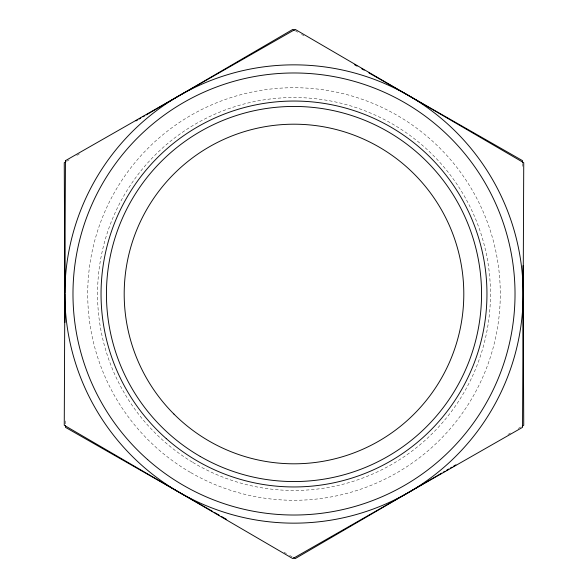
<?xml version="1.0" encoding="UTF-8"?>
<svg xmlns="http://www.w3.org/2000/svg" width="588" height="588" viewBox="0 0 588 588"><rect width="100%" height="100%" fill="white"/><g stroke="black" fill="none" stroke-linecap="round" stroke-linejoin="round"><path stroke-width="0.44" stroke-dasharray="2.94 2.21" d="M66.62 161.347L69.774 159.51M76.866 155.372L80.019 153.534M507.966 434.473L511.126 432.636M518.219 428.49L521.38 426.653M295.191 30.76L298.366 32.568M301.534 34.383L303.915 35.743M284.1 552.264L286.474 553.624M289.641 555.432L292.809 557.24M522.57 163.413L522.585 167.066M65.415 420.942L65.43 424.595M192.857 462.425A196.465 196.465 0 0 0 490.436 297.381A196.465 196.465 0 0 0 198.707 122.194A196.465 196.465 0 0 0 192.857 462.425M190.857 472.649A206.285 206.285 0 0 0 500.285 294A206.285 206.285 0 0 0 190.857 115.351A206.285 206.285 0 0 0 190.857 472.649"/><path stroke-width="0.88" d="M65.834 161.81L64.254 162.729L64.974 322.4M135.975 120.893L137.548 119.974M139.128 119.055L140.701 118.129M143.068 116.755L144.648 115.836M146.221 114.917L292.809 29.4L294.397 30.304M441.706 473.127L295.191 558.6L293.603 557.696M443.286 472.208L444.866 471.289M446.439 470.363L448.806 468.989M450.386 468.063L451.959 467.144M453.539 466.225L455.906 464.843M522.166 426.19L523.746 425.271L523.026 265.688M354.66 64.739L357.041 66.099M361.796 68.818L364.178 70.178M368.933 72.89L522.556 160.671L522.563 162.501M212.797 511.523L65.444 427.329L65.437 425.506M214.385 512.427L219.133 515.147M221.514 516.499L226.262 519.219M64.849 292.978A229.158 229.158 0 0 1 409.167 95.888A229.158 229.158 0 0 1 408.278 492.626A229.158 229.158 0 0 1 64.842 293.993M65.444 160.671L64.254 425.271L292.809 558.6L522.556 427.329L523.746 162.729L295.191 29.4L65.444 160.671M173.93 414.07A169.8 169.8 0 0 0 458.015 337.946A169.8 169.8 0 0 0 250.054 129.985A169.8 169.8 0 0 0 173.93 414.07M147.698 459.669A221.022 221.022 0 0 0 510.627 337.865A221.022 221.022 0 0 0 223.675 84.466A221.022 221.022 0 0 0 147.698 459.669M166.279 438.633A192.952 192.952 0 0 0 483.115 332.293A192.952 192.952 0 0 0 232.605 111.073A192.952 192.952 0 0 0 166.279 438.633M200.221 456.428A187.55 187.55 0 0 0 481.55 294A187.55 187.55 0 0 0 200.221 131.572A187.55 187.55 0 0 0 200.221 456.428"/></g></svg>
